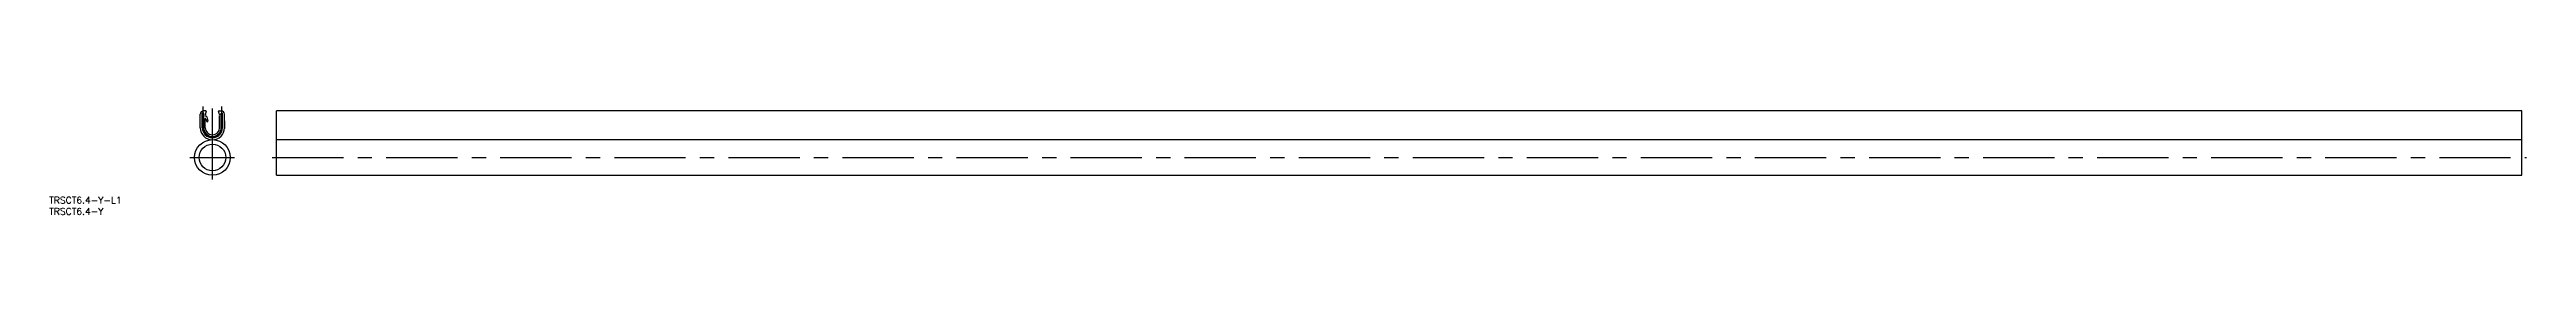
# Model space of a CAD drawing. Extents: x -73 to 1031, y -40 to 8.
import ezdxf

# ---------------------------------------------------------------- set-up
doc = ezdxf.new("R2010")
doc.units = 0
doc.linetypes.add('CENTER', pattern=[50.8, 31.75, -6.35, 6.35, -6.35])
doc.layers.get('0').update_dxf_attribs({"linetype": 'CONTINUOUS'})
doc.layers.add('CENTER', color=1, linetype='CENTER')
doc.styles.get("Standard").update_dxf_attribs({"font": 'txt.shx', "height": 3, "bigfont": 'bigfont.shx'})

# ---------------------------------------------------------------- blocks, each defined once
blk = doc.blocks.new('*U5')
at = {"color": 7, "linetype": 'CONTINUOUS'}
blk.add_text('TRSCT6.4-Y-L1', height=3, dxfattribs=at).set_placement((-72.7, -35))
blk = doc.blocks.new('*U6')
at = {"color": 7, "linetype": 'CONTINUOUS'}
blk.add_text('TRSCT6.4-Y', height=3, dxfattribs=at).set_placement((-72.7, -40))

msp = doc.modelspace()

# ---------------------------------------------------------------- linework, layer by layer
at = {"color": 7, "linetype": 'CONTINUOUS'}
for p, q in [((-5.4, -1.1), (-5.4, 4.9)), ((-3.9, 5.4), (-4.5, 5.4)), ((-4.5, -1.1), (-4.5, 5.4)), ((-2.9, 6.4), (-3.9, 6.4)), ((-3.9, -1.1), (-3.9, 5.4)), ((-3.2, -1.1), (-3.2, 3)), ((2.9, 6.4), (3.9, 6.4)), ((3.2, -1.1), (3.2, 4.4)), ((3.2, -1.1), (3.2, 3)), ((3.9, -1.1), (3.9, 5.4)), ((3.9, 5.4), (4.5, 5.4)), ((4.5, -1.1), (4.5, 5.4)), ((5.4, -1.1), (5.4, 4.9)), ((5.4, 2), (5.4, -1.1)), ((5.4, 1.5), (5.4, -1.5)), ((28.6, -22.3), (28.6, 6.4)), ((1028.6, 6.4), (28.6, 6.4)), ((1028.6, -22.3), (1028.6, 6.4)), ((28.6, -6.4), (1028.6, -6.4)), ((28.6, -22.3), (1028.6, -22.3))]:
    msp.add_line(p, q, dxfattribs=at)
for radius in [7.95, 5.95]:
    msp.add_circle((0, -14.4), radius, dxfattribs=at)
for centre, radius, start, end in [((-3.9, 4.9), 1.5, 90, 180), ((5.2, 2.9), 8.58, 158.1048, 169.5705), ((-2.7, 4.4), 0.5, 180, 220.7151), ((-3.2, 3), 0.05, 35.6652, 180), ((-4.6, 2), 2.65, 355.686, 54.2961), ((-4.2, 1.8), 1.64, 359.8526, 48.6873), ((-3, 6.2), 0.25, 335.2971, 85.468), ((-2.3, 1.8), 0.285, 179.8526, 355.686), ((3, 6.2), 0.25, 94.532, 204.7029), ((-5.2, 2.9), 8.58, 10.4295, 21.8952), ((3.9, 4.9), 1.5, 0, 90), ((0, -1.1), 5.4, 180, 0), ((0, -1.1), 4.5, 180, 0), ((0, -1.1), 3.9, 180, 0), ((0, -1.1), 3.2, 180, 0)]:
    msp.add_arc(centre, radius, start, end, dxfattribs=at)
at = {"layer": 'CENTER', "color": 1, "linetype": 'CENTER'}
for p, q in [((-4.2, -1.1), (-4.2, 8.4)), ((0, -24.3), (0, 8.4)), ((4.2, -1.1), (4.2, 8.4)), ((-10, -14.4), (9.9, -14.4)), ((26.6, -14.4), (1030.6, -14.4))]:
    msp.add_line(p, q, dxfattribs=at)
msp.add_arc((0, -1.1), 4.2, 180, 0, dxfattribs=at)

# ---------------------------------------------------------------- block references
at = {"color": 7, "linetype": 'CONTINUOUS'}
for name in ['*U5', '*U6']:
    msp.add_blockref(name, (0, 0), dxfattribs=at)

doc.saveas('drawing.dxf')
